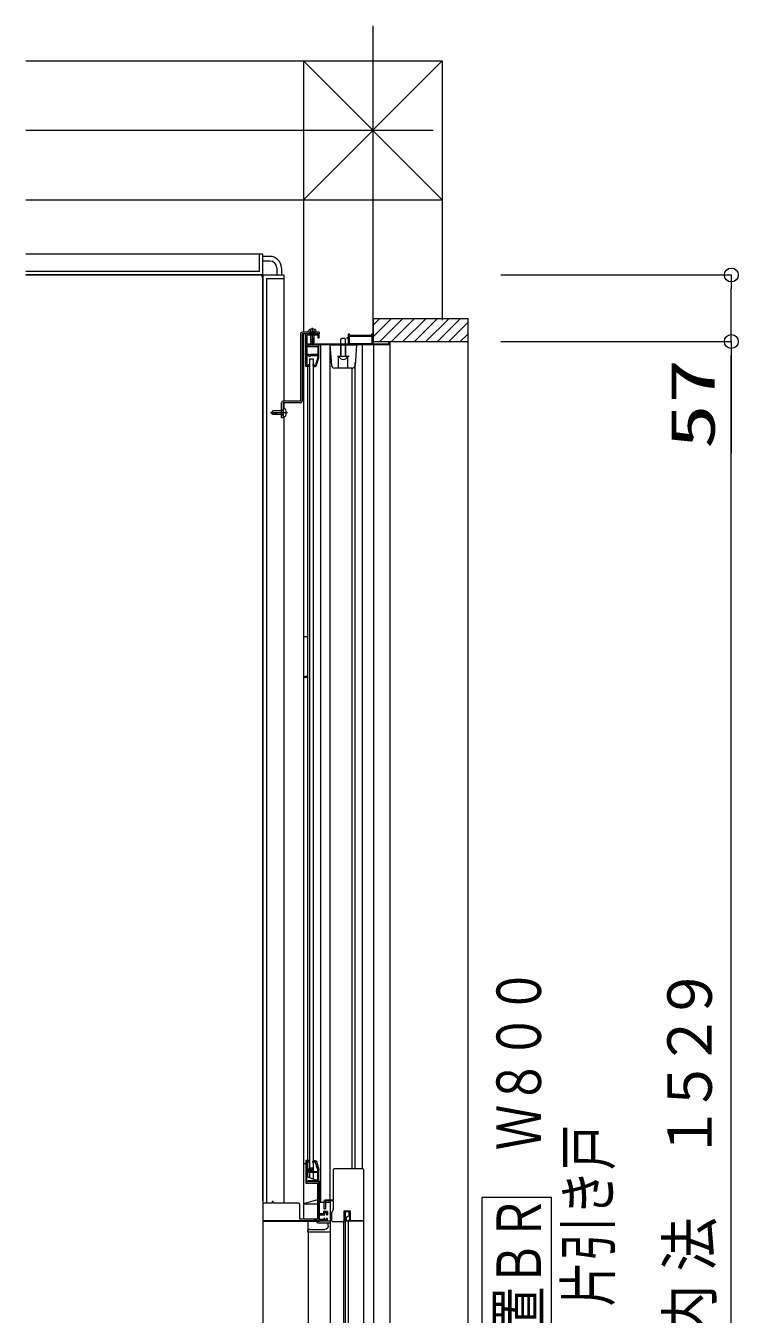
# Model space of a CAD drawing. Units: millimetres on the paper. Extents: x -305 to 305, y -152 to 152.
# Drawn here: x -93.7 to -62.9, y 20.2 to 75.8 of the extents above; entities that cross this region are included whole.
import ezdxf
from ezdxf.enums import TextEntityAlignment as Align

# ---------------------------------------------------------------- set-up
doc = ezdxf.new("R2010")
doc.units = ezdxf.units.MM
doc.linetypes.add('LONG_CHAIN', pattern=[21, 18, -1, 1, -1])
doc.layers.add('0-0_0', color=7, linetype='Continuous', lineweight=9)
doc.layers.add('0-1_VIEW0001', color=7, linetype='Continuous', lineweight=9)
doc.styles.add('ＭＳ ゴシック', font='')
doc.styles.get('ＭＳ ゴシック').set_extended_font_data('MS Gothic')

# ---------------------------------------------------------------- blocks, each defined once
blk = doc.blocks.new('_ORIGIN')
at = {"layer": '0-0_0'}
blk.add_line((0, 0), (-1, 0), dxfattribs=at)
blk.add_circle((0, 0), 0.5, dxfattribs=at)

msp = doc.modelspace()

# ---------------------------------------------------------------- linework, layer by layer
at = {"layer": '0-1_VIEW0001', "linetype": 'LONG_CHAIN'}
for p, q in [((-78.683, 75.835), (-78.683, 62.106)), ((-93.683, 71.323), (-76.075, 71.323))]:
    msp.add_line(p, q, dxfattribs=at)
at = {"layer": '0-1_VIEW0001'}
for p, q in [((-93.683, 74.323), (-75.684, 74.323)), ((-81.683, 74.324), (-75.683, 68.323)), ((-81.683, 74.324), (-81.683, 62.602)), ((-81.683, 68.323), (-75.684, 74.323)), ((-75.683, 74.323), (-75.683, 63.122)), ((-93.683, 68.323), (-75.683, 68.323)), ((-83.433, 65.972), (-93.683, 65.972)), ((-83.583, 65.222), (-83.583, 65.972)), ((-83.433, 65.097), (-83.433, 65.972)), ((-83.133, 65.872), (-83.433, 65.872)), ((-83.583, 65.222), (-93.683, 65.222)), ((-83.133, 65.672), (-83.433, 65.672)), ((-82.833, 65.372), (-82.833, 65.072)), ((-82.633, 65.372), (-82.633, 65.072)), ((-93.683, 65.072), (-83.582, 65.072)), ((-83.458, 65.072), (-93.683, 65.072)), ((-83.433, 65.047), (-83.433, 24.75)), ((-83.433, 25.072), (-83.433, 64.922)), ((-83.408, 65.072), (-82.533, 65.072)), ((-83.283, 64.922), (-82.533, 64.922)), ((-83.283, 64.922), (-83.283, 24.972)), ((-82.533, 65.072), (-82.533, 59.622)), ((-73.145, 65.071), (-63.184, 65.071)), ((-63.184, 62.797), (-63.184, 64.471)), ((-78.655, 63.197), (-74.58, 63.197)), ((-78.655, 62.197), (-78.655, 63.197)), ((-78.375, 63.196), (-78.655, 62.915)), ((-77.875, 63.196), (-78.655, 62.416)), ((-77.38, 63.196), (-78.379, 62.197)), ((-76.88, 63.196), (-77.879, 62.197)), ((-76.38, 63.196), (-77.38, 62.196)), ((-75.879, 63.196), (-76.879, 62.196)), ((-75.385, 63.196), (-76.385, 62.196)), ((-74.889, 63.197), (-75.89, 62.196)), ((-74.58, 63.011), (-75.394, 62.197)), ((-74.58, 63.197), (-74.58, -15.228)), ((-81.813, 62.522), (-81.813, 59.622)), ((-81.003, 62.602), (-81.733, 62.602)), ((-81.733, 62.522), (-81.733, 59.622)), ((-81.683, 62.522), (-81.683, 24.282)), ((-81.583, 61.147), (-81.583, 62.522)), ((-81.568, 62.522), (-81.023, 62.522)), ((-81.528, 62.477), (-81.528, 62.097)), ((-81.048, 62.477), (-81.528, 62.477)), ((-81.473, 62.602), (-81.468, 62.658)), ((-81.406, 62.601), (-81.406, 62.521)), ((-81.401, 62.72), (-81.355, 62.629)), ((-81.385, 62.577), (-81.385, 62.567)), ((-81.381, 62.567), (-81.381, 62.152)), ((-81.355, 62.629), (-81.298, 62.599)), ((-81.298, 62.789), (-81.298, 62.055)), ((-81.241, 62.629), (-81.298, 62.599)), ((-81.196, 62.72), (-81.241, 62.629)), ((-81.216, 62.152), (-81.216, 62.567)), ((-81.181, 62.6), (-81.181, 62.52)), ((-81.123, 62.602), (-81.128, 62.658)), ((-81.048, 62.347), (-81.048, 62.477)), ((-81.008, 62.347), (-81.048, 62.347)), ((-81.008, 62.522), (-81.008, 62.347)), ((-79.893, 62.347), (-79.858, 62.277)), ((-79.783, 62.367), (-79.733, 62.367)), ((-79.783, 62.322), (-79.783, 62.367)), ((-79.733, 62.367), (-79.733, 62.507)), ((-79.718, 62.522), (-79.688, 62.522)), ((-79.688, 62.472), (-79.688, 62.522)), ((-79.688, 62.472), (-78.728, 62.472)), ((-79.688, 62.427), (-78.728, 62.427)), ((-79.688, 62.097), (-79.688, 62.427)), ((-78.728, 62.522), (-78.683, 62.522)), ((-78.728, 62.472), (-78.728, 62.522)), ((-78.728, 62.427), (-78.728, 62.097)), ((-78.683, 62.522), (-78.683, 62.097)), ((-74.58, 62.516), (-74.899, 62.197)), ((-81.528, 62.097), (-79.733, 62.097)), ((-81.528, 62.047), (-81.528, 61.172)), ((-77.933, 62.047), (-81.528, 62.047)), ((-81.468, 61.987), (-81.053, 61.987)), ((-81.069, 62.032), (-81.434, 62.032)), ((-81.271, 62.267), (-81.381, 62.267)), ((-81.381, 62.152), (-81.306, 62.102)), ((-81.298, 62.177), (-81.306, 62.102)), ((-81.306, 62.102), (-81.291, 62.102)), ((-81.298, 62.177), (-81.255, 62.322)), ((-81.298, 62.177), (-81.298, 62.102)), ((-81.291, 62.12), (-81.231, 62.319)), ((-81.216, 62.152), (-81.291, 62.102)), ((-81.291, 62.12), (-81.291, 62.102)), ((-81.216, 62.267), (-81.246, 62.267)), ((-81.053, 61.987), (-81.053, 61.637)), ((-81.023, 62.047), (-81.043, 62.047)), ((-81.008, 61.537), (-81.008, 62.047)), ((-80.923, 25.022), (-80.923, 62.047)), ((-80.533, 62.047), (-80.467, 61.162)), ((-80.523, 25.122), (-80.523, 62.022)), ((-80.058, 61.617), (-80.058, 62.277)), ((-80.058, 62.047), (-80.058, 61.547)), ((-79.858, 61.617), (-79.858, 62.277)), ((-79.858, 62.047), (-79.858, 61.547)), ((-79.733, 62.322), (-79.783, 62.322)), ((-79.733, 62.097), (-79.733, 62.322)), ((-78.728, 62.097), (-79.688, 62.097)), ((-79.133, 26.472), (-79.133, 62.022)), ((-78.683, 62.097), (-77.983, 62.097)), ((-78.655, 62.197), (-74.58, 62.197)), ((-78.638, -12.2), (-78.638, 62.047)), ((-77.983, 62.197), (-77.933, 62.197)), ((-77.983, 62.097), (-77.983, 62.197)), ((-77.933, -11.22), (-77.933, 62.197)), ((-73.145, 62.197), (-63.184, 62.197)), ((-73.145, 62.197), (-63.184, 62.197)), ((-63.184, 62.197), (-63.184, 57.358)), ((-81.498, 61.622), (-81.498, 61.62)), ((-81.49, 61.607), (-81.417, 61.567)), ((-81.454, 61.637), (-81.483, 61.637)), ((-81.413, 61.616), (-81.447, 61.635)), ((-81.423, 61.447), (-81.423, 26.091)), ((-81.423, 61.447), (-81.263, 61.447)), ((-81.406, 61.497), (-81.406, 61.497)), ((-81.398, 61.562), (-81.394, 61.562)), ((-81.381, 61.632), (-81.395, 61.618)), ((-81.384, 61.566), (-81.362, 61.587)), ((-81.053, 61.637), (-81.37, 61.637)), ((-81.352, 61.592), (-81.053, 61.592)), ((-81.263, 61.447), (-81.263, 26.029)), ((-81.056, 61.52), (-81.163, 61.177)), ((-81.122, 61.157), (-81.013, 61.507)), ((-81.053, 61.592), (-81.053, 61.537)), ((-79.958, 61.547), (-80.208, 61.547)), ((-80.158, 61.047), (-80.158, 61.547)), ((-79.708, 61.547), (-79.958, 61.547)), ((-79.758, 61.047), (-79.758, 61.547)), ((-79.44, 26.472), (-79.44, 61.289)), ((-63.184, -13.628), (-63.184, 61.597)), ((-81.423, 61.122), (-81.558, 61.122)), ((-81.528, 61.172), (-81.473, 61.172)), ((-81.503, 61.122), (-81.503, 26.122)), ((-81.448, 61.197), (-81.423, 61.197)), ((-81.273, 61.197), (-81.273, 61.178)), ((-81.269, 61.167), (-81.227, 61.126)), ((-81.256, 61.212), (-81.258, 61.212)), ((-81.209, 61.171), (-81.245, 61.207)), ((-81.217, 61.122), (-81.17, 61.122)), ((-81.177, 61.167), (-81.198, 61.167)), ((-79.574, 61.047), (-80.342, 61.047)), ((-79.58, 26.472), (-79.58, 61.047)), ((-81.813, 59.622), (-82.553, 59.622)), ((-82.365, 59.122), (-83.1, 59.122)), ((-83.053, 59.114), (-83.053, 59.129)), ((-82.978, 59.122), (-83.053, 59.129)), ((-82.978, 59.122), (-83.053, 59.122)), ((-83.035, 59.114), (-83.053, 59.114)), ((-83.002, 59.039), (-83.053, 59.114)), ((-83.035, 59.114), (-82.835, 59.054)), ((-82.553, 59.039), (-83.002, 59.039)), ((-82.978, 59.122), (-82.833, 59.079)), ((-82.502, 59.122), (-82.683, 59.122)), ((-82.633, 58.897), (-82.633, 59.542)), ((-82.553, 59.234), (-82.633, 59.234)), ((-82.553, 59.009), (-82.633, 59.009)), ((-82.553, 59.542), (-82.553, 58.897)), ((-81.813, 59.542), (-82.553, 59.542)), ((-82.553, 59.297), (-82.497, 59.292)), ((-82.533, 59.542), (-82.533, 59.295)), ((-82.553, 58.897), (-82.633, 58.897)), ((-82.553, 58.947), (-82.497, 58.951)), ((-82.533, 58.948), (-82.533, 24.972)), ((-81.683, 49.448), (-81.503, 49.448)), ((-81.683, 47.698), (-81.503, 47.698)), ((-81.503, 47.751), (-81.682, 47.699)), ((-81.583, 26.797), (-81.583, 25.862)), ((-81.423, 26.822), (-81.558, 26.822)), ((-81.528, 26.447), (-81.528, 26.772)), ((-81.528, 26.772), (-81.473, 26.772)), ((-81.448, 26.747), (-81.423, 26.747)), ((-81.273, 26.747), (-81.273, 26.765)), ((-81.269, 26.776), (-81.227, 26.817)), ((-81.256, 26.732), (-81.258, 26.732)), ((-81.209, 26.772), (-81.245, 26.736)), ((-81.217, 26.822), (-81.17, 26.822)), ((-81.166, 26.777), (-81.198, 26.777)), ((-81.056, 26.423), (-81.166, 26.777)), ((-81.122, 26.786), (-81.013, 26.436)), ((-81.683, 26.698), (-81.583, 26.698)), ((-81.406, 26.447), (-81.528, 26.447)), ((-81.528, 26.402), (-81.424, 26.402)), ((-81.528, 25.897), (-81.528, 26.402)), ((-81.498, 26.322), (-81.498, 26.323)), ((-81.49, 26.336), (-81.417, 26.377)), ((-81.454, 26.307), (-81.483, 26.307)), ((-81.413, 26.327), (-81.447, 26.308)), ((-81.423, 26.497), (-81.263, 26.497)), ((-81.414, 26.397), (-81.39, 26.374)), ((-81.398, 26.382), (-81.394, 26.382)), ((-81.369, 26.416), (-81.395, 26.442)), ((-81.381, 26.311), (-81.395, 26.325)), ((-81.384, 26.377), (-81.362, 26.356)), ((-81.373, 26.367), (-81.357, 26.367)), ((-81.053, 26.307), (-81.37, 26.307)), ((-81.352, 26.352), (-81.053, 26.352)), ((-81.306, 26.44), (-81.351, 26.414)), ((-81.331, 26.373), (-81.295, 26.394)), ((-81.283, 26.416), (-81.283, 26.428)), ((-81.053, 26.352), (-81.053, 26.406)), ((-81.053, 25.957), (-81.053, 26.307)), ((-81.008, 24.517), (-81.008, 26.406)), ((-80.383, 25.137), (-80.383, 26.422)), ((-80.333, 26.472), (-79.133, 26.472)), ((-79.083, 26.422), (-79.083, 24.187)), ((-81.558, 25.837), (-81.068, 25.837)), ((-81.023, 25.897), (-81.528, 25.897)), ((-81.503, 26.122), (-80.983, 25.922)), ((-81.468, 25.957), (-81.053, 25.957)), ((-81.008, 25.912), (-81.434, 25.912)), ((-81.068, 25.837), (-81.068, 24.282)), ((-81.008, 25.897), (-81.043, 25.897)), ((-80.983, 24.197), (-80.983, 25.922)), ((-83.433, 25.072), (-83.433, 24.75)), ((-83.033, 25.047), (-83.033, 24.972)), ((-82.993, 25.047), (-83.033, 25.047)), ((-82.993, 24.972), (-82.993, 25.047)), ((-81.068, 25.128), (-81.682, 24.949)), ((-80.783, 24.737), (-80.783, 25.072)), ((-80.733, 25.122), (-80.398, 25.122)), ((-80.733, 25.057), (-80.733, 24.737)), ((-80.398, 25.072), (-80.718, 25.072)), ((-80.523, 25.072), (-80.523, -12.078)), ((-80.383, 24.705), (-80.383, 25.057)), ((-70.955, 25.222), (-73.955, 25.222)), ((-73.955, 13.222), (-73.955, 25.222)), ((-70.955, 13.222), (-70.955, 25.222)), ((-83.433, 24.922), (-83.433, 24.237)), ((-83.033, 24.972), (-83.383, 24.972)), ((-81.883, 24.972), (-82.993, 24.972)), ((-81.833, 24.282), (-81.833, 24.922)), ((-81.683, 24.948), (-81.068, 24.948)), ((-80.808, 24.517), (-81.008, 24.517)), ((-80.983, 25.022), (-80.523, 25.022)), ((-80.808, 24.622), (-80.808, 24.517)), ((-80.633, 24.622), (-80.808, 24.622)), ((-80.748, 24.722), (-80.768, 24.722)), ((-80.758, 24.572), (-80.683, 24.572)), ((-80.758, 24.467), (-80.758, 24.572)), ((-80.683, 24.572), (-80.683, 24.467)), ((-80.633, 24.622), (-80.633, 24.467)), ((-80.458, 24.226), (-80.458, 24.568)), ((-80.456, 24.575), (-80.385, 24.698)), ((-79.923, 24.647), (-79.653, 24.647)), ((-79.923, 24.217), (-79.923, 24.647)), ((-79.879, 24.602), (-79.879, -11.958)), ((-79.653, 24.647), (-79.653, 24.211)), ((-83.433, 24.197), (-83.433, -12.254)), ((-83.433, 24.197), (-80.983, 24.197)), ((-83.418, 24.222), (-80.633, 24.222)), ((-81.068, 24.282), (-81.833, 24.282)), ((-81.473, 23.81), (-81.473, 24.197)), ((-81.087, 24.222), (-81.228, 24.222)), ((-81.087, 24.222), (-81.082, 24.222)), ((-81.068, 24.2), (-81.083, 24.156)), ((-80.523, 24.119), (-81.071, 24.119)), ((-80.523, 24.2), (-81.068, 24.2)), ((-81.008, 24.467), (-80.758, 24.467)), ((-81.008, 24.272), (-81.008, 24.467)), ((-80.798, 24.272), (-81.008, 24.272)), ((-80.798, 24.317), (-80.798, 24.272)), ((-80.758, 24.317), (-80.798, 24.317)), ((-80.758, 24.262), (-80.758, 24.317)), ((-80.683, 24.262), (-80.758, 24.262)), ((-80.683, 24.467), (-80.633, 24.467)), ((-80.633, 24.317), (-80.683, 24.317)), ((-80.683, 24.317), (-80.683, 24.262)), ((-80.633, 24.222), (-80.633, 24.317)), ((-80.607, 23.997), (-80.607, 24.119)), ((-80.436, 24.184), (-80.456, 24.218)), ((-79.879, 24.172), (-80.415, 24.172)), ((-79.933, -12.078), (-79.933, 24.211)), ((-79.933, 24.211), (-79.083, 24.211)), ((-79.778, 24.212), (-79.708, 24.212)), ((-79.729, -11.908), (-79.729, 24.212)), ((-79.718, 24.241), (-79.718, 24.242)), ((-79.707, 24.219), (-79.716, 24.233)), ((-79.708, 24.252), (-79.703, 24.252)), ((-79.128, 24.212), (-79.695, 24.212)), ((-79.679, 24.354), (-79.694, 24.393)), ((-79.678, 24.277), (-79.678, 24.349)), ((-79.083, 24.211), (-79.083, -13.788)), ((-81.473, 23.722), (-81.473, -12.254)), ((-80.523, 23.722), (-81.42, 23.722)), ((-81.408, 23.847), (-80.757, 23.847))]:
    msp.add_line(p, q, dxfattribs=at)
for points in [[(-81.003, 62.602), (-81.003, 62.522), (-81.733, 62.522)], [(-81.212, 62.577), (-81.212, 62.567), (-81.406, 62.567)], [(-80.058, 62.277), (-80.023, 62.347), (-79.893, 62.347)], [(-79.733, 62.507), (-79.729, 62.517), (-79.718, 62.522)], [(-81.446, 62.037), (-81.495, 62.029), (-81.468, 61.987)], [(-81.434, 62.032), (-81.441, 62.033), (-81.446, 62.037)], [(-81.043, 62.047), (-81.051, 62.045), (-81.056, 62.039), (-81.062, 62.034), (-81.069, 62.032)], [(-80.533, 62.047), (-79.383, 62.047), (-79.449, 61.162)], [(-81.483, 61.637), (-81.494, 61.632), (-81.498, 61.622)], [(-81.498, 61.62), (-81.496, 61.613), (-81.49, 61.607)], [(-81.447, 61.635), (-81.45, 61.636), (-81.454, 61.637)], [(-81.417, 61.567), (-81.408, 61.563), (-81.398, 61.562)], [(-81.395, 61.618), (-81.404, 61.614), (-81.413, 61.616)], [(-81.394, 61.562), (-81.388, 61.563), (-81.384, 61.566)], [(-81.37, 61.637), (-81.376, 61.635), (-81.381, 61.632)], [(-81.362, 61.587), (-81.358, 61.59), (-81.352, 61.592)], [(-81.053, 61.537), (-81.054, 61.529), (-81.056, 61.52)], [(-81.013, 61.507), (-81.009, 61.522), (-81.008, 61.537)], [(-81.558, 61.122), (-81.576, 61.129), (-81.583, 61.147)], [(-81.473, 61.172), (-81.466, 61.174), (-81.463, 61.182), (-81.459, 61.192), (-81.448, 61.197)], [(-81.258, 61.212), (-81.269, 61.207), (-81.273, 61.197)], [(-81.273, 61.178), (-81.272, 61.172), (-81.269, 61.167)], [(-81.245, 61.207), (-81.25, 61.21), (-81.256, 61.212)], [(-81.227, 61.126), (-81.223, 61.123), (-81.217, 61.122)], [(-81.198, 61.167), (-81.204, 61.168), (-81.209, 61.171)], [(-81.163, 61.177), (-81.168, 61.169), (-81.177, 61.167)], [(-81.17, 61.122), (-81.14, 61.131), (-81.122, 61.157)], [(-82.553, 59.204), (-83.002, 59.204), (-83.053, 59.129)], [(-81.558, 26.822), (-81.576, 26.814), (-81.583, 26.797)], [(-81.473, 26.772), (-81.466, 26.769), (-81.463, 26.762), (-81.459, 26.751), (-81.448, 26.747)], [(-81.273, 26.765), (-81.272, 26.771), (-81.269, 26.776)], [(-81.258, 26.732), (-81.269, 26.736), (-81.273, 26.747)], [(-81.245, 26.736), (-81.25, 26.733), (-81.256, 26.732)], [(-81.227, 26.817), (-81.223, 26.82), (-81.217, 26.822)], [(-81.198, 26.777), (-81.204, 26.775), (-81.209, 26.772)], [(-81.17, 26.822), (-81.14, 26.812), (-81.122, 26.786)], [(-81.498, 26.323), (-81.496, 26.33), (-81.49, 26.336)], [(-81.483, 26.307), (-81.494, 26.311), (-81.498, 26.322)], [(-81.447, 26.308), (-81.45, 26.307), (-81.454, 26.307)], [(-81.424, 26.402), (-81.418, 26.4), (-81.414, 26.397)], [(-81.417, 26.377), (-81.408, 26.38), (-81.398, 26.382)], [(-81.395, 26.325), (-81.404, 26.329), (-81.413, 26.327)], [(-81.395, 26.442), (-81.4, 26.445), (-81.406, 26.447)], [(-81.394, 26.382), (-81.388, 26.38), (-81.384, 26.377)], [(-81.39, 26.374), (-81.382, 26.368), (-81.373, 26.367)], [(-81.37, 26.307), (-81.376, 26.308), (-81.381, 26.311)], [(-81.351, 26.414), (-81.36, 26.412), (-81.369, 26.416)], [(-81.362, 26.356), (-81.358, 26.353), (-81.352, 26.352)], [(-81.357, 26.367), (-81.343, 26.368), (-81.331, 26.373)], [(-81.283, 26.428), (-81.291, 26.441), (-81.306, 26.44)], [(-81.295, 26.394), (-81.286, 26.403), (-81.283, 26.416)], [(-81.053, 26.406), (-81.054, 26.415), (-81.056, 26.423)], [(-81.013, 26.436), (-81.009, 26.421), (-81.008, 26.406)], [(-80.383, 26.422), (-80.368, 26.457), (-80.333, 26.472)], [(-79.133, 26.472), (-79.098, 26.457), (-79.083, 26.422)], [(-81.583, 25.862), (-81.576, 25.844), (-81.558, 25.837)], [(-81.446, 25.907), (-81.495, 25.914), (-81.468, 25.957)], [(-81.434, 25.912), (-81.441, 25.91), (-81.446, 25.907)], [(-80.783, 25.072), (-80.768, 25.107), (-80.733, 25.122)], [(-80.718, 25.072), (-80.729, 25.067), (-80.733, 25.057)], [(-80.398, 25.122), (-80.387, 25.126), (-80.383, 25.137)], [(-80.383, 25.057), (-80.387, 25.067), (-80.398, 25.072)], [(-83.383, 24.972), (-83.418, 24.957), (-83.433, 24.922)], [(-81.833, 24.922), (-81.848, 24.957), (-81.883, 24.972)], [(-80.768, 24.722), (-80.779, 24.726), (-80.783, 24.737)], [(-80.733, 24.737), (-80.737, 24.726), (-80.748, 24.722)], [(-80.458, 24.568), (-80.458, 24.571), (-80.456, 24.575)], [(-80.385, 24.698), (-80.384, 24.702), (-80.383, 24.705)], [(-79.698, 24.411), (-79.698, 24.602), (-79.879, 24.602)], [(-83.433, 24.237), (-83.429, 24.226), (-83.418, 24.222)], [(-81.071, 24.119), (-81.083, 24.14), (-81.083, 24.156)], [(-80.607, 23.997), (-80.631, 23.915), (-80.702, 23.857), (-80.757, 23.847)], [(-80.456, 24.218), (-80.458, 24.222), (-80.458, 24.226)], [(-80.415, 24.172), (-80.427, 24.175), (-80.436, 24.184)], [(-79.718, 24.242), (-79.715, 24.249), (-79.708, 24.252)], [(-79.716, 24.233), (-79.717, 24.237), (-79.718, 24.241)], [(-79.695, 24.212), (-79.702, 24.213), (-79.707, 24.219)], [(-79.703, 24.252), (-79.685, 24.259), (-79.678, 24.277)], [(-79.694, 24.393), (-79.697, 24.402), (-79.698, 24.411)], [(-79.678, 24.349), (-79.678, 24.351), (-79.679, 24.354)], [(-81.483, 23.772), (-81.483, 23.779), (-81.482, 23.787), (-81.477, 23.802), (-81.473, 23.809), (-81.464, 23.823), (-81.458, 23.829), (-81.443, 23.838), (-81.435, 23.842), (-81.426, 23.844)], [(-81.42, 23.722), (-81.483, 23.722), (-81.483, 23.772)]]:
    msp.add_lwpolyline(points, dxfattribs=at)
for centre, radius, start, end in [((-83.133, 65.372), 0.5, 0, 90), ((-83.133, 65.372), 0.3, 0, 90), ((-83.583, 64.922), 0.15, 0, 90), ((-83.458, 65.097), 0.025, 270, 0), ((-83.408, 65.047), 0.025, 90, 180), ((-81.733, 62.522), 0.08, 90, 180), ((-81.403, 62.652), 0.065, 105.8808, 175), ((-81.298, 62.282), 0.45, 74.1192, 105.8808), ((-81.41, 62.577), 0.025, 1.0626, 90), ((-81.187, 62.577), 0.025, 90, 180), ((-81.193, 62.652), 0.065, 5, 74.1192), ((-81.243, 62.319), 0.0124, 0, 167.191), ((-80.138, 61.539), 0.0077, 90, 207.281), ((-79.958, 61.632), 0.21, 207.281, 332.719), ((-79.778, 61.539), 0.0077, 332.719, 90), ((-80.342, 61.172), 0.125, 184.2892, 270), ((-79.574, 61.172), 0.125, 270, 355.7108), ((-82.553, 59.542), 0.08, 90, 180), ((-81.813, 59.622), 0.08, 270, 0), ((-82.835, 59.066), 0.0124, 270, 77.191), ((-82.503, 59.227), 0.065, 15.8809, 85), ((-82.503, 59.016), 0.065, 275, 344.1191), ((-82.873, 59.122), 0.45, 344.1191, 15.8809), ((-79.73, 24.308), 0.108, 72.5612, 243.5989), ((-81.408, 23.772), 0.075, 90, 104.0074)]:
    msp.add_arc(centre, radius, start, end, dxfattribs=at)

# ---------------------------------------------------------------- block references
at = {"layer": '0-1_VIEW0001', "xscale": 0.6, "yscale": 0.6}
for p, rotation in [((-63.184, 65.071), 90), ((-63.184, 62.197), 270), ((-63.184, 62.197), 90)]:
    msp.add_blockref('_ORIGIN', p, dxfattribs=dict(at, rotation=rotation))

# ---------------------------------------------------------------- texts
at = {"layer": '0-1_VIEW0001', "style": 'ＭＳ ゴシック'}
for s, width, p in [('57', 1.5, (-63.323, 57.542)), ('ドア位置ＢＲ\u3000Ｗ８００', 0.75, (-70.835, 13.507)), ('９', 0.9, (-63.45, 32.823)), ('２', 0.9, (-63.45, 30.835)), ('５', 0.9, (-63.45, 28.847)), ('１', 0.9, (-63.45, 26.859)), ('片引き戸', 0.75, (-67.838, 20.507)), ('法', 0.9, (-63.45, 22.019)), ('内', 0.9, (-63.45, 19.111))]:
    msp.add_text(s, height=1.921, rotation=90, dxfattribs=dict(at, width=width)).set_placement(p, align=Align.BOTTOM_LEFT)

doc.saveas('drawing.dxf')
